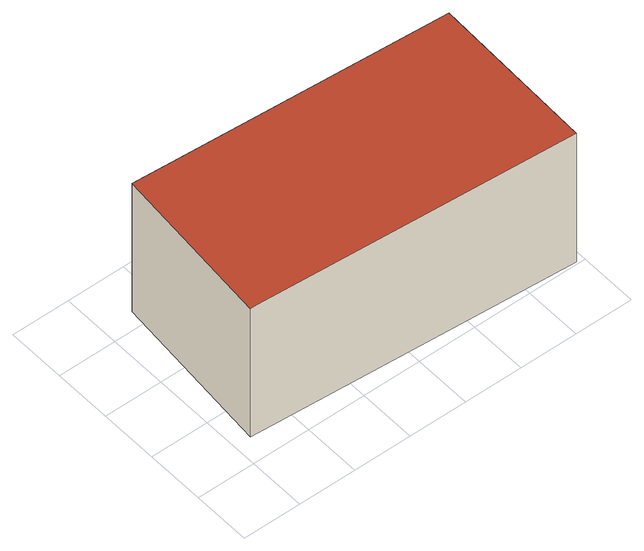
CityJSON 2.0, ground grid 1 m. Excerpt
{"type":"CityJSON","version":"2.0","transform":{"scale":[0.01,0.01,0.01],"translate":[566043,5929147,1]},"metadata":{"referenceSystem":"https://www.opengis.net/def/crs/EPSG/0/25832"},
"CityObjects":{
"building1":{"type":"Building","attributes":{"Grundfläche 2D":"15.908845","Grundhöhe NN":"1.879"},"geometry":[{"type":"Solid","lod":"3","boundaries":[[[[0,1,2,3,4]],[[5,6,2,1]],[[6,7,3,2]],[[7,8,4,3]],[[4,8,9,5,1,0]],[[7,6,5,9,8]]]],"semantics":{"surfaces":[{"type":"RoofSurface"},{"type":"WallSurface"},{"type":"GroundSurface"}],"values":[[0,1,1,1,1,2]]}}]}
},
"vertices":[
[42,41,351],[588,4,351],[598,292,351],[55,328,351],[29,41,351],[588,4,88],[598,292,88],[55,328,88],[29,41,88],[42,41,88]
]}
